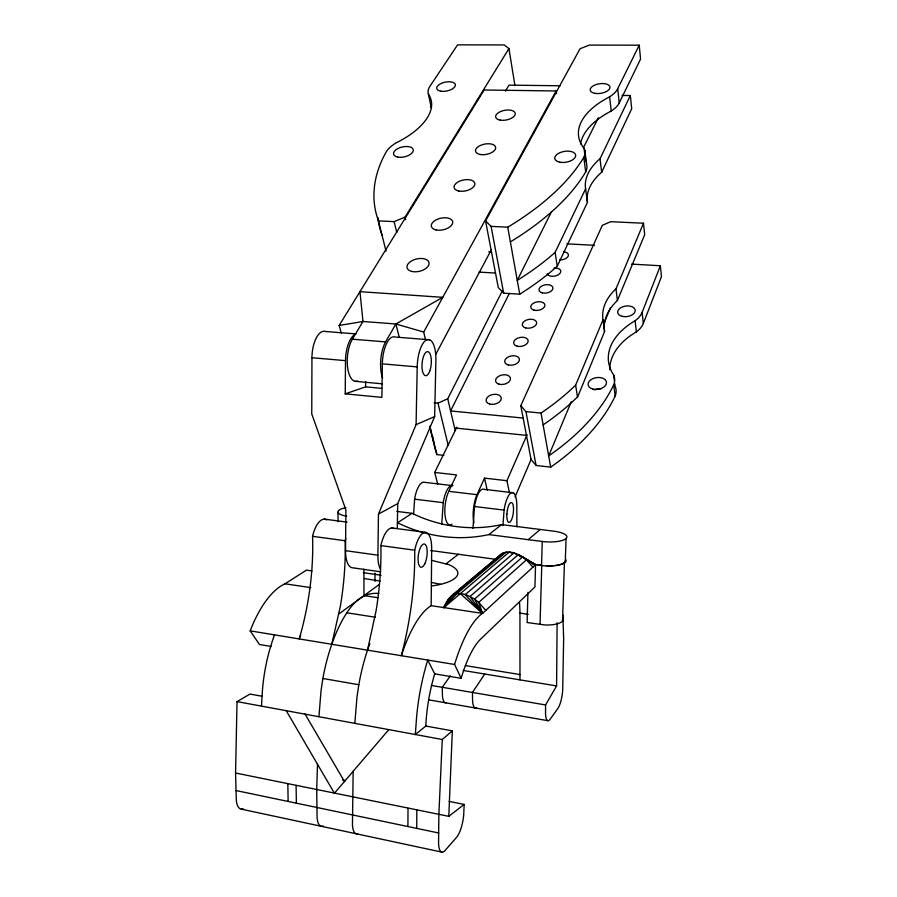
<?xml version="1.0" encoding="UTF-8"?>
<svg xmlns="http://www.w3.org/2000/svg" width="897" height="897" viewBox="0 0 897 897"><rect width="100%" height="100%" fill="white"/><g stroke="black" fill="none" stroke-linecap="round" stroke-linejoin="round"><path stroke-width="1.35" d="M356.031 333.919L325.645 331.498A23.524 10.529 -85.5 0 0 311.954 357.724L311.752 413.943L345.906 509.945L345.547 550.691A23.098 9.508 -81.9 0 0 352.846 567.823L380.799 571.815M557.127 622.776L556.589 685.925L545.578 704.952L545.544 713.877A15.854 4.25 -81.2 0 0 550.164 719.215L558.237 707.89A15.585 4.126 -81.3 0 0 562.711 689.894L563.652 638.417L562.868 615.028M407.911 826.541L408.012 808.287M416.713 828.38L416.836 810.092M429.596 339.784L395.173 337.037A23.972 9.632 -85.3 0 0 382.346 363.857L381.864 397.371L345.222 393.85L345.513 360.65A23.737 10.102 -85.4 0 1 355.257 334.346M431.177 605.688L431.681 549.009A23.513 8.645 -82.1 0 0 425.1 532.325A23.513 8.645 -82.1 0 0 414.717 550.197A169.847 69.854 -80.7 0 1 401.34 655.707A93.58 32.494 -80.1 0 1 431.177 605.688L482.53 613.38L535.565 564.718C525.608 559.952 512.669 546.71 500.885 554.357L451.157 596.079L443.88 607.594L445.596 606.137M425.817 726.043A73.789 24.286 -80.3 0 1 434.72 673.871L427.768 660.057A94.196 31.171 -80.3 0 0 416.399 719.618L415.333 734.531L425.817 726.043L452.346 730.864L442.266 739.498L438.857 814.599L438.566 843.057A19.667 6.156 -78.8 0 0 444.71 850.905L456.539 837.383A19.241 5.931 -79.1 0 0 463.76 813.915L464.153 804.418L449.139 801.413M345.222 393.85L365.617 386.854L365.684 381.472M262.014 696.251L249.96 694.054L237.032 701.611L235.563 773.012L448.792 816.337L452.346 730.864M380.541 569.348A23.3 9.105 -82 0 1 377.895 555.165L378.467 514.093L416.085 424.64L417.206 366.907A24.185 9.172 -85.2 0 1 427.062 339.739A24.185 9.172 -85.2 0 1 435.897 360.56L434.653 416.6L397.719 503.609L397.293 528.4M519.98 679.859L519.946 613.111A65.447 20.25 -81.5 0 0 519.441 601.977M527.929 592.334L527.122 622.529L544.681 624.94A17.671 6.245 2.1 0 0 562.924 617.932M511.828 553.18L509.328 551.969L443.88 607.594C449.128 593.915 457.38 590.159 469.972 596.55L518.343 554.593L535.565 564.718L534.948 586.941L480.545 639.213A74.283 23.221 -80.5 0 0 461.159 678.311L434.72 673.871M565.659 559.414A18.702 5.864 2 0 1 559.963 564.875A18.702 5.864 2 0 1 541.541 565.525L542.237 541.474A18.781 5.595 1.9 0 0 565.985 538.626A18.781 5.595 1.9 0 0 553.875 531.192L501.602 524.599A152.524 139.293 64.8 0 1 412.048 513.308L396.777 511.38M540.039 624.469L541.754 565.267L537.83 564.74M317.493 764.244L316.719 789.607L317.09 817.29A19.039 7.389 -77.4 0 0 323.301 826.025M562.52 621.161L564.46 562.341M565.256 562.441L566.052 538.559M353.16 771.297L352.454 824.792A19.218 7.041 -77.8 0 0 357.724 833.75M261.464 706.118L262.339 691.789A90.575 38.549 -79.1 0 1 274.538 634.874M318.94 716.725L321.059 690.387L322.886 678.48A91.931 35.869 -79.6 0 1 344.56 616.407C352.05 603.771 362.511 591.919 378.769 593.466M354.831 723.352L357.017 696.756L358.822 684.736A92.772 34.153 -79.9 0 1 369.856 643.586M413.584 514.508L414.616 499.18A19.566 7.311 -82.9 0 1 424.707 482.339L452.985 485.669A19.712 6.997 -83 0 0 443.23 502.679L441.728 524.397M472.977 528.4L474.535 506.502A19.869 6.638 -83 0 1 483.92 489.302L513.095 492.733M502.959 525.283L504.08 510.113A20.026 6.313 -83.1 0 1 511.368 492.767A20.026 6.313 -83.1 0 1 516.818 504.675L516.907 526.774M367.523 650.157L376.056 610.969A168.154 73.218 -80.5 0 0 380.9 545.6A23.3 9.082 -82 0 1 394.063 528.658M331.789 644.281L340.49 605.509A166.371 76.66 -80.2 0 0 345.143 540.745A23.087 9.531 -81.8 0 1 345.715 538.424M609.769 369.676A73.554 46.173 -5.8 0 1 636.377 331.868A28.424 17.211 -8 0 0 643.328 323.469L661.437 276.747L660.383 265.747L631.522 264.11M543.122 424.864A221.447 131.881 -14 0 0 571.557 402.574L577.735 396.709L604.6 331.475L604.343 330.118A75.449 45.725 -6.1 0 1 616.116 301.728L617.416 300.529L644.685 234.711L643.497 223.218L610.711 221.694L602.324 225.304L520.798 405.702L531.058 459.511L536.092 465.498L550.68 467.102A216.087 133.395 -14.1 0 0 584.283 439.025L589.901 433.072A216.087 133.395 -14.1 0 0 615.174 396.093L613.705 384.891A30.094 19.14 -8.8 0 0 613.683 375.069A74.059 46.061 -5.9 0 1 635.11 320.756A28.614 17.155 -8 0 0 642.117 312.369L660.383 265.747M571.254 401.8L548.672 455.911A217.511 133.014 -14.1 0 0 582.545 427.813L588.208 421.848A217.511 133.014 -14.1 0 0 613.705 384.891M604.04 323.212L610.498 307.761M520.798 405.702L525.945 411.6L541.003 413.057A222.938 131.411 -14 0 0 569.673 390.744L575.639 385.127L603.042 319.747L602.784 318.39A75.987 45.579 -6.2 0 1 614.669 290.056L615.981 288.868L643.497 223.218M515.057 496.871L531.215 459.163M509.395 492.509L506.928 480.702L527.1 434.709M473.964 522.861A19.869 6.649 -83 0 1 477.013 494.684L484.537 478.135L506.928 480.702M452.01 524.218A19.723 6.974 -83 0 1 445.024 515.113A19.723 6.974 -83 0 1 448.769 491.321L456.539 474.928L434.72 472.427L456.887 427.163M580.583 143.957A83.623 42.854 -7.5 0 1 611.227 111.037A32.101 15.776 -9.1 0 0 619.244 102.931L640.559 59.112L639.225 45.186L589.318 45.085L580.056 48.752L485.569 220.954L498.261 287.522L503.654 293.14L519.733 294.205A237.884 125.793 -13.9 0 0 550.78 271.836L557.25 266.23L587.468 202.318L585.405 187.428A81.919 43.583 -7.2 0 1 598.591 159.98L600.015 158.803L630.344 95.553L622.036 95.441M587.468 202.318L587.21 201.018A81.302 43.83 -7.1 0 1 600.25 173.457L601.663 172.28L631.701 108.739L630.344 95.553M551.565 211.58L517.255 280.369A239.611 125.031 -13.9 0 0 548.583 258.011L555.108 252.416L585.663 188.718M510.371 241.876A244.41 122.777 -13.8 0 0 549.457 213.733L556.017 207.835A244.41 122.777 -13.8 0 0 585.707 171.876L583.79 157.345A34.254 17.716 -9.8 0 0 584.037 148.184A84.284 42.563 -7.6 0 1 609.612 96.82A32.337 15.653 -9.2 0 0 617.697 88.758L639.225 45.186M583.375 147.792L598.344 117.776M509.317 293.431L450.586 410.938L523.153 418.047M434.092 402.764L437.994 403.145L447.726 398.773L502.477 290.606M435.718 354.427L491.433 249.613M425.638 340.142L423.698 332.047L556.14 90.967L484.122 89.992L339.144 325.465L341.443 333.415M382.649 378.164A23.961 9.654 -85.3 0 1 385.609 341.892L395.869 323.996L442.77 297.322L359.955 291.671L362.993 321.485L352.375 339.189A23.748 10.08 -85.4 0 0 347.621 367.467A23.748 10.08 -85.4 0 0 357.724 381.012M505.403 91.158L508.991 85.137L560.188 85.764M428.43 94.129A76.895 36.799 -13.6 0 1 396.037 142.926A32.942 16.583 -12.6 0 0 386.506 151.358A267.564 139.786 -8 0 0 374.509 186.071L374.004 191.924A267.564 139.786 -8 0 0 378.444 220.853L394.131 221.626L405.04 217.119L508.935 48.561L504.215 44.94L457.593 44.85L429.898 86.347A31.103 14.744 -11.6 0 0 428.43 94.129L431.255 107.718A30.879 14.868 -11.6 0 1 430.986 103.906M506.256 551.969L456.921 593.545L443.88 607.594L449.094 598.456L451.225 596.684M484.772 674.028L472.45 692.462L472.584 701.241A15.563 4.9 -80.7 0 0 476.643 707.778M450.272 675.934L442.255 687.293L442.445 696.016A15.44 5.169 -80.5 0 0 446.302 702.732M443.88 607.594L453.815 594.397L503.374 552.776M388.793 729.631L334.413 793.228L286.233 710.693M498.956 556.577L500.885 554.357M528.255 539.669L540.185 529.465M454.398 594.005L456.528 592.222M459.701 589.553L462.886 586.873M466.07 584.205L468.189 582.422M471.374 579.754L474.558 577.074M476.677 575.291L479.861 572.622M481.981 570.84L491.534 562.823M493.653 561.04L497.891 557.474M412.048 513.308L397.539 522.794A156.201 141.939 64.6 0 0 488.876 534.59L501.602 524.599M446.134 563.787L458.389 554.268M448.792 816.337L464.153 804.418M338.931 613.907L379.375 584.396M271.466 646.502L259.446 644.483L250.196 630.871A90.003 39.659 -78.9 0 1 285.044 583.79L306.449 570.144L311.965 570.941M378.467 514.093L397.719 503.609M416.085 424.64L434.653 416.6M339.144 325.465L362.993 321.485L395.869 323.996L423.698 332.047M485.569 220.954L491.096 226.369L507.736 227.188A246.238 121.88 -13.8 0 0 547.192 199.067L553.808 193.191A246.238 121.88 -13.8 0 0 583.79 157.345M566.837 243.849L594.576 245.307M488.719 251.866L491.5 252.023M478.998 272.071L495.514 273.08M352.375 339.189L385.609 341.892M311.954 357.724L345.513 360.65M382.346 363.857L417.206 366.907M355.077 381.303L382.481 383.838M365.617 386.854L382.122 388.39M454.588 427.992L526.461 435.348M429.91 426.501L436.94 454.611L443.869 455.373M448.769 491.321L477.013 494.684M414.616 499.18L443.23 502.679M474.535 506.502L504.08 510.113M488.876 534.59L542.237 541.474M324.232 519.116L347.061 522.11M391.787 527.952L425.2 532.313M430.706 550.523L496.063 559.369M532.683 564.325L541.541 565.525M300.674 635.042A91.158 37.416 -79.4 0 0 299.206 638.922A164.745 79.721 -80 0 0 312.56 536.316L345.143 540.745M380.9 545.6L414.717 550.197M345.547 550.691L377.895 555.165M363.363 572.678L381.124 575.224M364.384 578.554L380.093 581.088M519.946 613.111L528.21 614.333M285.044 583.79L310.799 587.647M377.805 597.694L363.991 595.619L363.902 569.124M346.96 612.819L375.406 617.237M465.408 665.608L520.159 674.6M250.196 630.871L454.566 664.464L461.159 678.311M463.188 670.463L556.589 685.925M431.379 685.443L545.578 704.952M322.886 678.48L358.822 684.736M428.934 699.884L547.876 720.683M237.032 701.611L442.266 739.498M431.491 560.322L448.735 564.628A42.843 13.904 0.2 0 1 431.345 585.999M431.289 582.433L440.696 584.295M342.62 780.042L345.367 780.603M235.563 773.012L236.046 790.549L438.655 832.977M241.248 809.128L442.019 852.15M530.564 562.284L535.565 564.718L524.734 558.82M535.565 564.718L522.559 556.914L474.547 599.129L469.972 596.55L482.53 613.38A94.835 29.814 -80.5 0 0 454.566 664.464M522.323 557.508L513.891 552.933L465.162 594.689L482.53 613.38L478.774 602.347L474.547 599.129L482.53 613.38L460.239 593.59M532.885 567.184L526.449 559.829L478.774 602.347L485.77 610.409M304.801 713.653L344.549 781.635M434.72 472.427L437.691 484.088M395.869 323.996L399.232 337.16M378.444 220.853L386.024 251.126M394.131 221.626L396.766 232.514M437.994 403.145L448.164 445.26M405.04 217.119L405.668 219.765M447.726 398.773L455.216 430.638M484.537 478.135L487.206 490.11M491.096 226.369L503.654 293.14M525.945 411.6L536.092 465.498M507.736 227.188L519.733 294.205M541.003 413.057L550.68 467.102M508.935 48.561L514.956 85.708M555.108 252.416L557.25 266.23M575.639 385.127L577.477 396.956M556.14 90.967L556.521 93.624M603.042 319.747L604.6 331.475M584.81 150.348L586.705 164.835A33.985 17.839 -9.8 0 1 585.707 171.876M584.037 148.184L584.889 154.766M585.236 157.39L585.752 161.337M613.683 375.069L614.49 381.292M614.815 383.77L615.14 386.259A29.893 19.185 -8.7 0 1 615.174 396.093M600.015 158.803L601.663 172.28M615.981 288.868L617.416 300.529M609.612 96.82L611.227 111.037M635.11 320.756L636.377 331.868M617.697 88.758L619.244 102.931M642.117 312.369L643.328 323.469M236.046 790.549L236.337 800.169A18.635 8.163 -76.4 0 0 243.3 808.892M287.825 783.698L288.139 801.458M296.088 785.391L296.38 803.185M337.99 512.265L338.057 521.639M374.968 573.138L374.98 581.48M382.021 235.115A265.411 140.672 -7.9 0 1 377.906 217.736M594.296 389.87A9.205 5.92 -8.3 0 1 601.214 388.693M434.193 443.656A234.128 149.922 -6.4 0 1 429.943 426.333M436.94 454.611A232.491 150.214 -6.3 0 1 432.5 436.009M563.495 251.822A6.907 3.936 -9.5 0 1 568.171 256.206A6.907 3.936 -9.5 0 1 559.683 259.872M554.043 268.068A6.997 4.037 -9.7 0 1 560.793 271.118A6.997 4.037 -9.7 0 1 554.907 276.074A6.997 4.037 -9.7 0 1 547.148 273.865M565.256 560.917A17.862 5.606 2 0 1 560.558 564.336M559.448 564.65A17.862 5.606 2 0 1 555.579 565.368M553.415 565.592A17.862 5.606 2 0 1 546.441 565.693M346.668 516.201A17.884 5.046 -0.5 0 1 345.827 507.691M312.56 536.316A22.885 9.934 -81.7 0 1 326.743 519.856M506.883 513.903L506.839 516.414A10.013 3.151 -83.1 0 0 511.839 519.049A10.013 3.151 -83.1 0 0 512.131 502.925A10.013 3.151 -83.1 0 0 506.883 513.903M411.656 271.41A11.269 6.324 -13.1 0 0 429.058 263.987A11.269 6.324 -13.1 0 0 413.371 260.029A11.269 6.324 -13.1 0 0 411.656 271.41M435.942 229.89A10.91 5.92 -12.4 0 0 452.705 222.837A10.91 5.92 -12.4 0 0 437.377 219.272A10.91 5.92 -12.4 0 0 435.942 229.89M458.692 190.994A10.573 5.55 -11.7 0 0 474.861 184.266A10.573 5.55 -11.7 0 0 459.869 181.071A10.573 5.55 -11.7 0 0 458.692 190.994M480.052 154.463A10.259 5.214 -11.2 0 0 495.671 148.05A10.259 5.214 -11.2 0 0 481.005 145.179A10.259 5.214 -11.2 0 0 480.052 154.463M500.145 120.108A9.968 4.911 -10.8 0 0 515.259 113.975A9.968 4.911 -10.8 0 0 500.907 111.396A9.968 4.911 -10.8 0 0 500.145 120.108M559.885 162.211A10.562 5.472 -9.5 0 0 575.683 155.607A10.562 5.472 -9.5 0 0 560.12 152.602A10.562 5.472 -9.5 0 0 559.885 162.211M595.171 93.378A9.968 4.833 -9 0 0 609.949 87.345A9.968 4.833 -9 0 0 595.092 84.935A9.968 4.833 -9 0 0 595.171 93.378M397.663 157.065A10.08 5.057 -12.9 0 0 413.259 150.741A10.08 5.057 -12.9 0 0 399.344 147.893A10.08 5.057 -12.9 0 0 397.663 157.065M440.763 91.202A9.508 4.496 -11.9 0 0 455.373 85.417A9.508 4.496 -11.9 0 0 441.997 83.107A9.508 4.496 -11.9 0 0 440.763 91.202M622.182 316.338A8.813 5.292 -7.7 0 0 635.199 310.474A8.813 5.292 -7.7 0 0 621.913 307.133A8.813 5.292 -7.7 0 0 622.182 316.338M592.693 389.029A9.273 5.909 -8.4 0 0 606.495 382.66A9.273 5.909 -8.4 0 0 592.648 378.747A9.273 5.909 -8.4 0 0 592.693 389.029M534.096 310.171A7.165 4.261 -10.2 0 0 544.916 305.384A7.165 4.261 -10.2 0 0 534.455 302.681A7.165 4.261 -10.2 0 0 534.096 310.171M542.304 292.882A7.075 4.149 -9.9 0 0 552.967 288.206A7.075 4.149 -9.9 0 0 542.607 285.605A7.075 4.149 -9.9 0 0 542.304 292.882M525.676 327.921A7.266 4.373 -10.4 0 0 536.664 323.043A7.266 4.373 -10.4 0 0 526.091 320.218A7.266 4.373 -10.4 0 0 525.676 327.921M517.02 346.152A7.355 4.496 -10.7 0 0 528.176 341.174A7.355 4.496 -10.7 0 0 517.502 338.236A7.355 4.496 -10.7 0 0 517.02 346.152M508.128 364.9A7.456 4.62 -11 0 0 519.453 359.809A7.456 4.62 -11 0 0 508.666 356.737A7.456 4.62 -11 0 0 508.128 364.9M498.99 384.174A7.557 4.754 -11.4 0 0 510.483 378.971A7.557 4.754 -11.4 0 0 499.595 375.765A7.557 4.754 -11.4 0 0 498.99 384.174M489.583 403.986A7.669 4.889 -11.8 0 0 501.255 398.672A7.669 4.889 -11.8 0 0 490.255 395.33A7.669 4.889 -11.8 0 0 489.583 403.986M429.764 371.078A12.098 4.586 -85.2 0 0 428.149 351.725A12.098 4.586 -85.2 0 0 422.083 368.207A12.098 4.586 -85.2 0 0 429.764 371.078M424.819 563.675A11.751 4.317 -82.1 0 0 425.021 544.3A11.751 4.317 -82.1 0 0 418.069 558.898A11.751 4.317 -82.1 0 0 424.819 563.675"/></g></svg>
